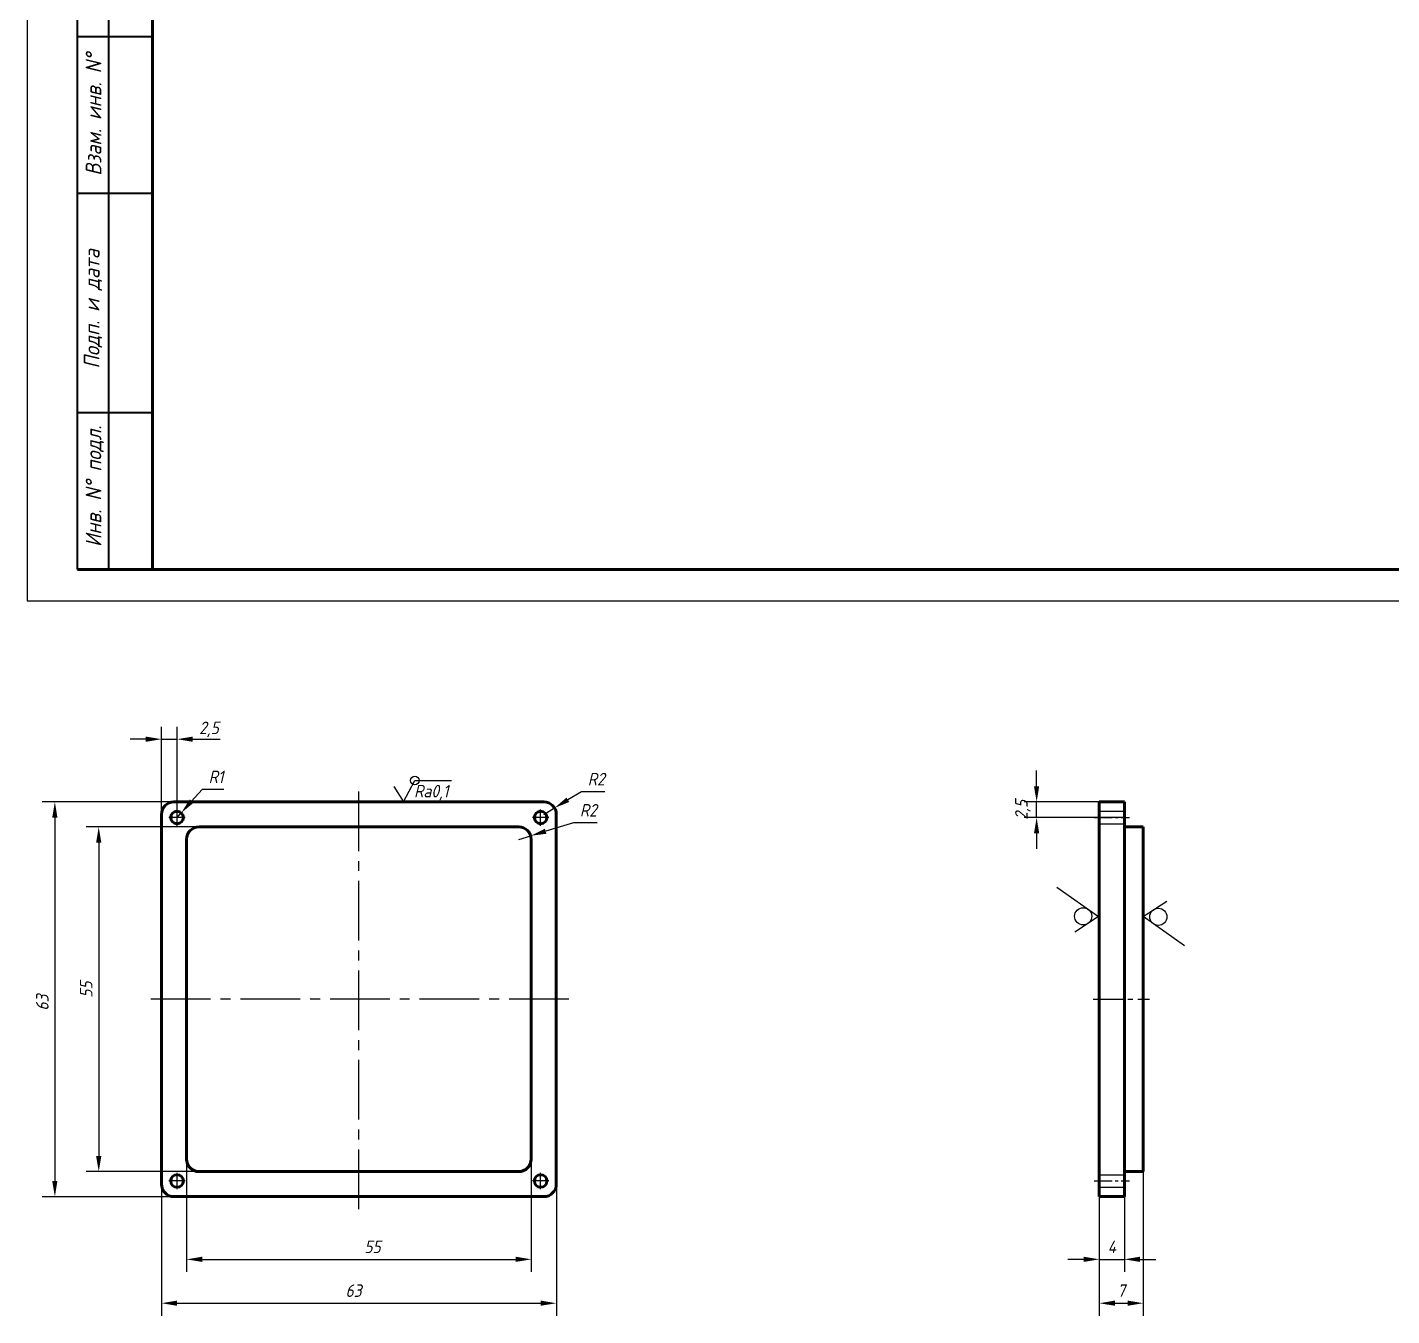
# Model space of a CAD drawing. Header units: millimetres. Extents: x -963 to 6509, y -1367 to 453.
# Drawn here: x 0 to 217.7, y -440 to -234.4 of the extents above; entities that cross this region are included whole.
import ezdxf

# ---------------------------------------------------------------- set-up
doc = ezdxf.new("R2010")
doc.units = ezdxf.units.MM
doc.header["$LTSCALE"] = 0.5
doc.linetypes.add('осевая2', pattern=[28.575, 19.05, -3.175, 3.175, -3.175])
doc.layers.get('0').update_dxf_attribs({"lineweight": 60})
doc.layers.get('Defpoints').update_dxf_attribs({"color": 5})
doc.layers.add('1-оси', color=1, linetype='осевая2')
doc.layers.add('3-размеры', color=6, linetype='Continuous')
doc.layers.add('4-текст', color=7, linetype='Continuous', true_color=0x00ad00)
doc.layers.add('Основная', color=7, linetype='Continuous', lineweight=40)
doc.styles.get("Standard").update_dxf_attribs({"font": 'isocpeui.ttf', "width": 0.9})
doc.dimstyles.new('Standart', dxfattribs={"dimtxt": 5, "dimasz": 5, "dimexe": 2, "dimexo": 0, "dimgap": 1, "dimtad": 1, "dimtoh": 1, "dimdec": 1, "dimtxsty": 'Standard', "dimcen": 2.5, "dimadec": 0, "dimazin": 0, "dimtfac": 1, "dimtdec": 1, "dimtmove": 0, "dimatfit": 3, "dimldrblk": 'DOTSMALL', "dimfxl": 1, "dimarcsym": 0})

# ---------------------------------------------------------------- blocks, each defined once
blk = doc.blocks.new('*D174')
at = {"layer": '3-размеры', "color": 0, "lineweight": -2, "transparency": 16777216}
for p, q in [((23.4, -357.99), (2.4, -357.99)), ((4.4, -360.49), (4.4, -418.49)), ((23.4, -420.99), (2.4, -420.99))]:
    blk.add_line(p, q, dxfattribs=at)
at = {"layer": '3-размеры', "color": 0, "transparency": 16777216}
for points in [[(3.98, -360.49), (4.81, -360.49), (4.4, -357.99)], [(3.98, -418.49), (4.81, -418.49), (4.4, -420.99)]]:
    blk.add_solid(points, dxfattribs=at)
at = {"layer": 'Defpoints', "color": 0, "transparency": 16777216}
for p in [(23.4, -357.99), (4.4, -420.99), (23.4, -420.99)]:
    blk.add_point(p, dxfattribs=at)
at = {"layer": '3-размеры', "color": 0, "transparency": 16777216, "insert": (2.4, -390.02), "char_height": 2, "attachment_point": 5, "rotation": 90}
blk.add_mtext('63', dxfattribs=at)
blk = doc.blocks.new('_DotSmall')
at = {"color": 0, "linetype": 'ByBlock', "const_width": 0.5}
blk.add_lwpolyline([(-0.0625, 0, 1), (0.0625, 0, 1)], format="xyb", close=True, dxfattribs=at)
blk = doc.blocks.new('*D175')
at = {"layer": '3-размеры', "color": 0, "lineweight": -2, "transparency": 16777216}
for p, q in [((21.4, -418.99), (21.4, -439.99)), ((84.4, -418.99), (84.4, -439.99)), ((23.9, -437.99), (81.9, -437.99))]:
    blk.add_line(p, q, dxfattribs=at)
at = {"layer": '3-размеры', "color": 0, "transparency": 16777216}
for points in [[(23.9, -437.57), (23.9, -438.4), (21.4, -437.99)], [(81.9, -437.57), (81.9, -438.4), (84.4, -437.99)]]:
    blk.add_solid(points, dxfattribs=at)
at = {"layer": 'Defpoints', "color": 0, "transparency": 16777216}
for p in [(21.4, -418.99), (84.4, -418.99), (84.4, -437.99)]:
    blk.add_point(p, dxfattribs=at)
at = {"layer": '3-размеры', "color": 0, "transparency": 16777216, "insert": (52.05, -435.99), "char_height": 2, "attachment_point": 5}
blk.add_mtext('63', dxfattribs=at)
blk = doc.blocks.new('*D176')
at = {"layer": '3-размеры', "color": 0, "lineweight": -2, "transparency": 16777216}
for p, q in [((27.88, -356), (26.22, -357.87)), ((31.35, -356), (27.88, -356)), ((23.9, -360.49), (24.56, -359.74))]:
    blk.add_line(p, q, dxfattribs=at)
at = {"layer": '3-размеры', "color": 0, "transparency": 16777216}
blk.add_solid([(25.91, -357.59), (26.53, -358.14), (24.56, -359.74)], dxfattribs=at)
at = {"layer": 'Defpoints', "color": 0, "transparency": 16777216}
for p in [(23.9, -360.49), (24.56, -359.74)]:
    blk.add_point(p, dxfattribs=at)
at = {"layer": '3-размеры', "color": 0, "transparency": 16777216, "insert": (30.12, -354), "char_height": 2, "attachment_point": 5}
blk.add_mtext('R1', dxfattribs=at)
blk = doc.blocks.new('*D177')
at = {"layer": '3-размеры', "color": 0, "lineweight": -2, "transparency": 16777216}
for p, q in [((88.39, -356.36), (86.25, -357.66)), ((92.15, -356.36), (88.39, -356.36)), ((82.4, -359.99), (84.11, -358.95))]:
    blk.add_line(p, q, dxfattribs=at)
at = {"layer": '3-размеры', "color": 0, "transparency": 16777216}
blk.add_solid([(86.03, -357.3), (86.46, -358.01), (84.11, -358.95)], dxfattribs=at)
at = {"layer": 'Defpoints', "color": 0, "transparency": 16777216}
for p in [(84.11, -358.95), (82.4, -359.99)]:
    blk.add_point(p, dxfattribs=at)
at = {"layer": '3-размеры', "color": 0, "transparency": 16777216, "insert": (90.77, -354.36), "char_height": 2, "attachment_point": 5}
blk.add_mtext('R2', dxfattribs=at)
blk = doc.blocks.new('*D178')
at = {"layer": '3-размеры', "color": 0, "lineweight": -2, "transparency": 16777216}
for p, q in [((87.13, -361.33), (82.7, -362.67)), ((90.9, -361.33), (87.13, -361.33)), ((78.4, -363.99), (80.31, -363.4))]:
    blk.add_line(p, q, dxfattribs=at)
at = {"layer": '3-размеры', "color": 0, "transparency": 16777216}
blk.add_solid([(82.58, -362.28), (82.82, -363.07), (80.31, -363.4)], dxfattribs=at)
at = {"layer": 'Defpoints', "color": 0, "transparency": 16777216}
for p in [(80.31, -363.4), (78.4, -363.99)]:
    blk.add_point(p, dxfattribs=at)
at = {"layer": '3-размеры', "color": 0, "transparency": 16777216, "insert": (89.51, -359.33), "char_height": 2, "attachment_point": 5}
blk.add_mtext('R2', dxfattribs=at)
blk = doc.blocks.new('*D180')
at = {"layer": '3-размеры', "color": 0, "lineweight": -2, "transparency": 16777216}
for p, q in [((27.4, -361.99), (9.4, -361.99)), ((11.4, -364.49), (11.4, -414.49)), ((27.4, -416.99), (9.4, -416.99))]:
    blk.add_line(p, q, dxfattribs=at)
at = {"layer": '3-размеры', "color": 0, "transparency": 16777216}
for points in [[(10.98, -364.49), (11.81, -364.49), (11.4, -361.99)], [(10.98, -414.49), (11.81, -414.49), (11.4, -416.99)]]:
    blk.add_solid(points, dxfattribs=at)
at = {"layer": 'Defpoints', "color": 0, "transparency": 16777216}
for p in [(27.4, -361.99), (11.4, -416.99), (27.4, -416.99)]:
    blk.add_point(p, dxfattribs=at)
at = {"layer": '3-размеры', "color": 0, "transparency": 16777216, "insert": (9.4, -387.94), "char_height": 2, "attachment_point": 5, "rotation": 90}
blk.add_mtext('55', dxfattribs=at)
blk = doc.blocks.new('*D181')
at = {"layer": '3-размеры', "color": 0, "lineweight": -2, "transparency": 16777216}
for p, q in [((25.4, -414.99), (25.4, -432.99)), ((80.4, -414.99), (80.4, -432.99)), ((27.9, -430.99), (77.9, -430.99))]:
    blk.add_line(p, q, dxfattribs=at)
at = {"layer": '3-размеры', "color": 0, "transparency": 16777216}
for points in [[(27.9, -430.57), (27.9, -431.4), (25.4, -430.99)], [(77.9, -430.57), (77.9, -431.4), (80.4, -430.99)]]:
    blk.add_solid(points, dxfattribs=at)
at = {"layer": 'Defpoints', "color": 0, "transparency": 16777216}
for p in [(25.4, -414.99), (80.4, -414.99), (80.4, -430.99)]:
    blk.add_point(p, dxfattribs=at)
at = {"layer": '3-размеры', "color": 0, "transparency": 16777216, "insert": (55.08, -428.99), "char_height": 2, "attachment_point": 5}
blk.add_mtext('55', dxfattribs=at)
blk = doc.blocks.new('*D182')
at = {"layer": '3-размеры', "color": 0, "lineweight": -2, "transparency": 16777216}
for p, q in [((178.02, -416.99), (178.02, -439.99)), ((171.02, -420.99), (171.02, -439.99)), ((173.52, -437.99), (175.52, -437.99))]:
    blk.add_line(p, q, dxfattribs=at)
at = {"layer": '3-размеры', "color": 0, "transparency": 16777216}
for points in [[(173.52, -437.57), (173.52, -438.4), (171.02, -437.99)], [(175.52, -437.57), (175.52, -438.4), (178.02, -437.99)]]:
    blk.add_solid(points, dxfattribs=at)
at = {"layer": 'Defpoints', "color": 0, "transparency": 16777216}
for p in [(178.02, -416.99), (171.02, -420.99), (178.02, -437.99)]:
    blk.add_point(p, dxfattribs=at)
at = {"layer": '3-размеры', "color": 0, "transparency": 16777216, "insert": (174.52, -435.97), "char_height": 2, "attachment_point": 5}
blk.add_mtext('7', dxfattribs=at)
blk = doc.blocks.new('*D183')
at = {"layer": '3-размеры', "color": 0, "lineweight": -2, "transparency": 16777216}
for p, q in [((171.02, -420.99), (171.02, -432.99)), ((175.02, -420.99), (175.02, -432.99)), ((168.52, -430.99), (166.02, -430.99)), ((171.02, -430.99), (175.02, -430.99)), ((177.52, -430.99), (180.02, -430.99))]:
    blk.add_line(p, q, dxfattribs=at)
at = {"layer": '3-размеры', "color": 0, "transparency": 16777216}
for points in [[(168.52, -430.57), (168.52, -431.4), (171.02, -430.99)], [(177.52, -430.57), (177.52, -431.4), (175.02, -430.99)]]:
    blk.add_solid(points, dxfattribs=at)
at = {"layer": 'Defpoints', "color": 0, "transparency": 16777216}
for p in [(171.02, -420.99), (175.02, -420.99), (175.02, -430.99)]:
    blk.add_point(p, dxfattribs=at)
at = {"layer": '3-размеры', "color": 0, "transparency": 16777216, "insert": (173.02, -428.99), "char_height": 2, "attachment_point": 5}
blk.add_mtext('4', dxfattribs=at)
blk = doc.blocks.new('*D184')
at = {"layer": '3-размеры', "color": 0, "lineweight": -2, "transparency": 16777216}
for p, q in [((161.02, -355.49), (161.02, -352.99)), ((175.02, -357.99), (159.02, -357.99)), ((161.02, -360.49), (161.02, -357.99)), ((175.02, -360.49), (159.02, -360.49)), ((161.02, -362.99), (161.02, -365.49))]:
    blk.add_line(p, q, dxfattribs=at)
at = {"layer": '3-размеры', "color": 0, "transparency": 16777216}
for points in [[(160.6, -355.49), (161.43, -355.49), (161.02, -357.99)], [(160.6, -362.99), (161.43, -362.99), (161.02, -360.49)]]:
    blk.add_solid(points, dxfattribs=at)
at = {"layer": 'Defpoints', "color": 0, "transparency": 16777216}
for p in [(161.02, -357.99), (175.02, -357.99), (175.02, -360.49)]:
    blk.add_point(p, dxfattribs=at)
at = {"layer": '3-размеры', "color": 0, "transparency": 16777216, "insert": (158.82, -359.24), "char_height": 2, "attachment_point": 5, "rotation": 90}
blk.add_mtext('2,5', dxfattribs=at)

msp = doc.modelspace()

# ---------------------------------------------------------------- linework, layer by layer
for p, q in [((8, -320.881), (20, -320.881)), ((23.397, -357.986), (82.397, -357.986)), ((175.016, -357.986), (171.016, -357.986)), ((171.016, -357.986), (171.016, -420.986)), ((175.016, -361.986), (175.016, -357.986)), ((21.397, -359.986), (21.397, -418.986)), ((84.397, -359.986), (84.397, -418.986)), ((27.397, -361.986), (78.397, -361.986)), ((178.016, -361.986), (175.016, -361.986)), ((175.016, -361.986), (175.016, -416.986)), ((178.016, -416.986), (178.016, -361.986)), ((25.397, -414.986), (25.397, -363.986)), ((80.397, -363.986), (80.397, -414.986)), ((78.397, -416.986), (27.397, -416.986)), ((175.016, -416.986), (178.016, -416.986)), ((175.016, -420.986), (175.016, -416.986)), ((23.397, -420.986), (82.397, -420.986)), ((171.016, -420.986), (175.016, -420.986))]:
    msp.add_line(p, q)
at = {"color": 0, "lineweight": 60}
msp.add_lwpolyline([(20, -320.881), (415, -320.881), (415, -33.881), (20, -33.881)], close=True, dxfattribs=at)
for centre in [(23.897, -360.486), (81.897, -360.486), (23.897, -418.486), (81.897, -418.486)]:
    msp.add_circle(centre, 1)
for centre, start, end in [((23.397, -359.986), 90, 180), ((82.397, -359.986), 0, 90), ((27.397, -363.986), 90, 180), ((78.397, -363.986), 0, 90), ((27.397, -414.986), 180, 270), ((78.397, -414.986), 270, 0), ((23.397, -418.986), 180, 270), ((82.397, -418.986), 270, 0)]:
    msp.add_arc(centre, 2, start, end)
at = {"layer": '1-оси'}
for p, q in [((52.897, -422.986), (52.897, -355.986)), ((25.197, -360.486), (22.597, -360.486)), ((23.897, -361.786), (23.897, -359.186)), ((83.197, -360.486), (80.597, -360.486)), ((81.897, -361.786), (81.897, -359.186)), ((171.016, -359.486), (175.016, -359.486)), ((171.016, -361.486), (175.016, -361.486)), ((86.397, -389.486), (19.397, -389.486)), ((23.897, -419.786), (23.897, -417.186)), ((81.897, -419.786), (81.897, -417.186)), ((170.992, -417.486), (174.992, -417.486)), ((25.197, -418.486), (22.597, -418.486)), ((83.197, -418.486), (80.597, -418.486)), ((170.992, -419.486), (174.992, -419.486))]:
    msp.add_line(p, q, dxfattribs=at)
at = {"layer": '1-оси', "ltscale": 0.3}
for p, q in [((170.216, -360.486), (175.816, -360.486)), ((170.216, -418.486), (175.816, -418.486))]:
    msp.add_line(p, q, dxfattribs=at)
at = {"layer": '1-оси', "ltscale": 0.5}
msp.add_line((170.016, -389.486), (179.016, -389.486), dxfattribs=at)
at = {"layer": '3-размеры'}
for p, q in [((21.397, -360.486), (21.397, -345.986)), ((23.897, -360.486), (23.897, -345.986)), ((18.897, -347.986), (16.397, -347.986)), ((21.397, -347.986), (23.897, -347.986)), ((26.397, -347.986), (30.785, -347.986))]:
    msp.add_line(p, q, dxfattribs=at)
at = {"layer": '3-размеры', "color": 0}
for p, q in [((60.013, -357.986), (61.819, -354.591)), ((61.819, -354.591), (67.656, -354.591)), ((58.487, -355.524), (60.013, -357.986)), ((164.264, -371.603), (170.865, -376.289)), ((178.016, -376.289), (181.772, -373.81)), ((170.865, -376.289), (167.109, -378.768)), ((184.617, -380.975), (178.016, -376.289))]:
    msp.add_line(p, q, dxfattribs=at)
for centre, radius in [((61.819, -354.591), 0.689), ((168.441, -376.248), 1.37), ((180.44, -376.33), 1.37)]:
    msp.add_circle(centre, radius, dxfattribs=at)
at = {"layer": '3-размеры'}
for points in [[(18.897, -347.569), (18.897, -348.402), (21.397, -347.986)], [(26.397, -347.569), (26.397, -348.402), (23.897, -347.986)]]:
    msp.add_solid(points, dxfattribs=at)
at = {"layer": 'Defpoints', "color": 0}
msp.add_lwpolyline([(0, -325.881), (420, -325.881), (420, -28.881), (0, -28.881)], close=True, dxfattribs=at)
msp.add_lwpolyline([(0, -325.881), (420, -325.881), (420, -28.881), (0, -28.881)], close=True, dxfattribs=at)
at = {"layer": 'Основная'}
for p, q in [((8, -320.881), (8, -175.881)), ((13, -320.881), (13, -175.881)), ((20, -235.881), (8, -235.881)), ((20, -260.881), (8, -260.881)), ((20, -295.881), (8, -295.881))]:
    msp.add_line(p, q, dxfattribs=at)

# ---------------------------------------------------------------- texts
at = {"layer": '3-размеры', "insert": (28.996, -346.408), "char_height": 2, "attachment_point": 5}
msp.add_mtext('2,5', dxfattribs=at)
at = {"layer": '4-текст', "width": 0.9}
for s, p in [('Взам. инв. N%%d', (11.818, -258.063)), ('Подп. и дата', (11.524, -288.848)), ('Инв. N%%d подл.', (11.818, -317.314))]:
    msp.add_text(s, height=2.5, rotation=90, dxfattribs=at).set_placement(p)
at = {"layer": '4-текст', "color": 0, "width": 0.9}
msp.add_text('Ra0,1', height=2, dxfattribs=at).set_placement((61.705, -357.269))

# ---------------------------------------------------------------- dimensions: what is measured, and where the dimension line sits
at = {"layer": '3-размеры'}
for center, mpoint, picture, middle in [((23.897, -360.486), (24.56, -359.737), '*D176', (30.115, -353.995)), ((82.397, -359.986), (84.108, -358.95), '*D177', (90.77, -354.361))]:
    dim = msp.add_radius_dim(center=center, mpoint=mpoint, dimstyle='Standart', override={"dimtxt": 2, "dimasz": 2.5}, dxfattribs=at)
    dim.commit()
    dim.dimension.update_dxf_attribs({"geometry": picture, "text_midpoint": middle})
for base, p1, p2, picture, middle in [((161.016, -357.986), (175.016, -360.486), (175.016, -357.986), '*D184', (161.016, -359.236)), ((4.397, -420.986), (23.397, -357.986), (23.397, -420.986), '*D174', (4.397, -390.022)), ((11.397, -416.986), (27.397, -361.986), (27.397, -416.986), '*D180', (11.397, -387.94))]:
    dim = msp.add_linear_dim(base=base, p1=p1, p2=p2, angle=90, dimstyle='Standart', override={"dimtxt": 2, "dimasz": 2.5}, dxfattribs=at)
    dim.commit()
    dim.dimension.update_dxf_attribs({"geometry": picture, "text_midpoint": middle, "dimtype": 160})
dim = msp.add_radius_dim(center=(78.397, -363.986), mpoint=(80.31, -363.403), dimstyle='Standart', override={"dimtxt": 2, "dimasz": 2.5}, dxfattribs=at)
dim.commit()
dim.dimension.update_dxf_attribs({"geometry": '*D178', "text_midpoint": (89.513, -361.325), "dimtype": 164})
for base, p1, p2, picture, middle in [((80.397, -430.986), (25.397, -414.986), (80.397, -414.986), '*D181', (55.082, -430.986)), ((178.016, -437.986), (171.016, -420.986), (178.016, -416.986), '*D182', (174.516, -437.986)), ((84.397, -437.986), (21.397, -418.986), (84.397, -418.986), '*D175', (52.054, -437.986)), ((175.016, -430.986), (171.016, -420.986), (175.016, -420.986), '*D183', (173.016, -430.986))]:
    dim = msp.add_linear_dim(base=base, p1=p1, p2=p2, dimstyle='Standart', override={"dimtxt": 2, "dimasz": 2.5}, dxfattribs=at)
    dim.commit()
    dim.dimension.update_dxf_attribs({"geometry": picture, "text_midpoint": middle, "dimtype": 160})

doc.saveas('drawing.dxf')
